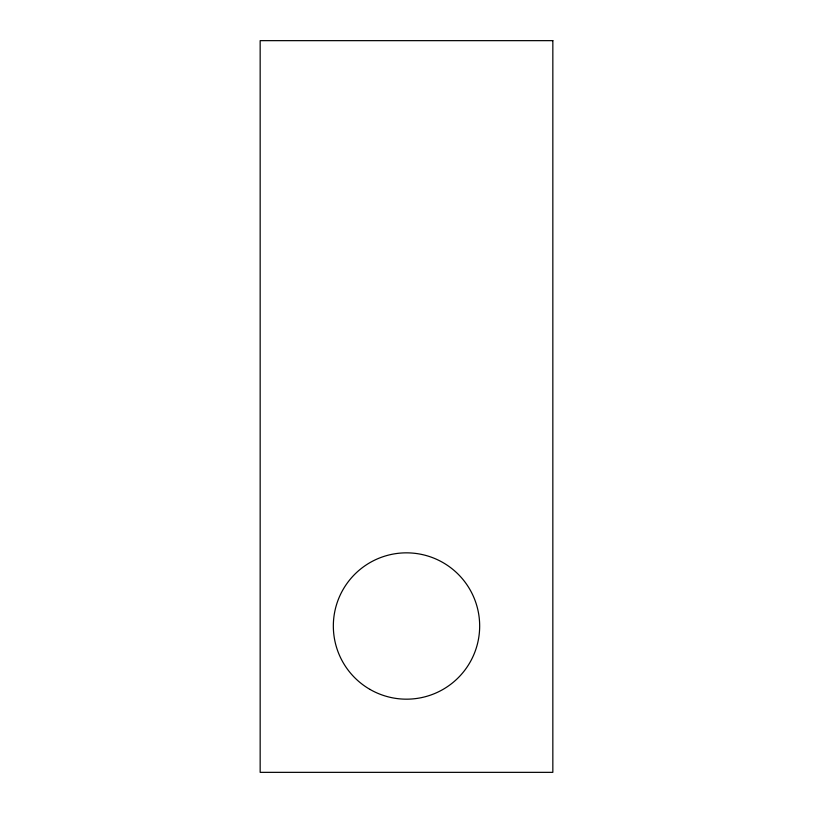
<?xml version="1.0" encoding="UTF-8"?>
<svg xmlns="http://www.w3.org/2000/svg" width="813" height="813" viewBox="0 0 813 813"><rect width="100%" height="100%" fill="white"/><g stroke="black" fill="none" stroke-linecap="round" stroke-linejoin="round"><path stroke-width="1.22" d="M552.84 40.65L260.16 40.65L260.16 772.35L552.84 772.35L552.84 40.65M369.915 689.373A73.17 73.17 0 0 0 479.67 626.01A73.17 73.17 0 0 0 369.915 562.647A73.17 73.17 0 0 0 369.915 689.373"/></g></svg>
